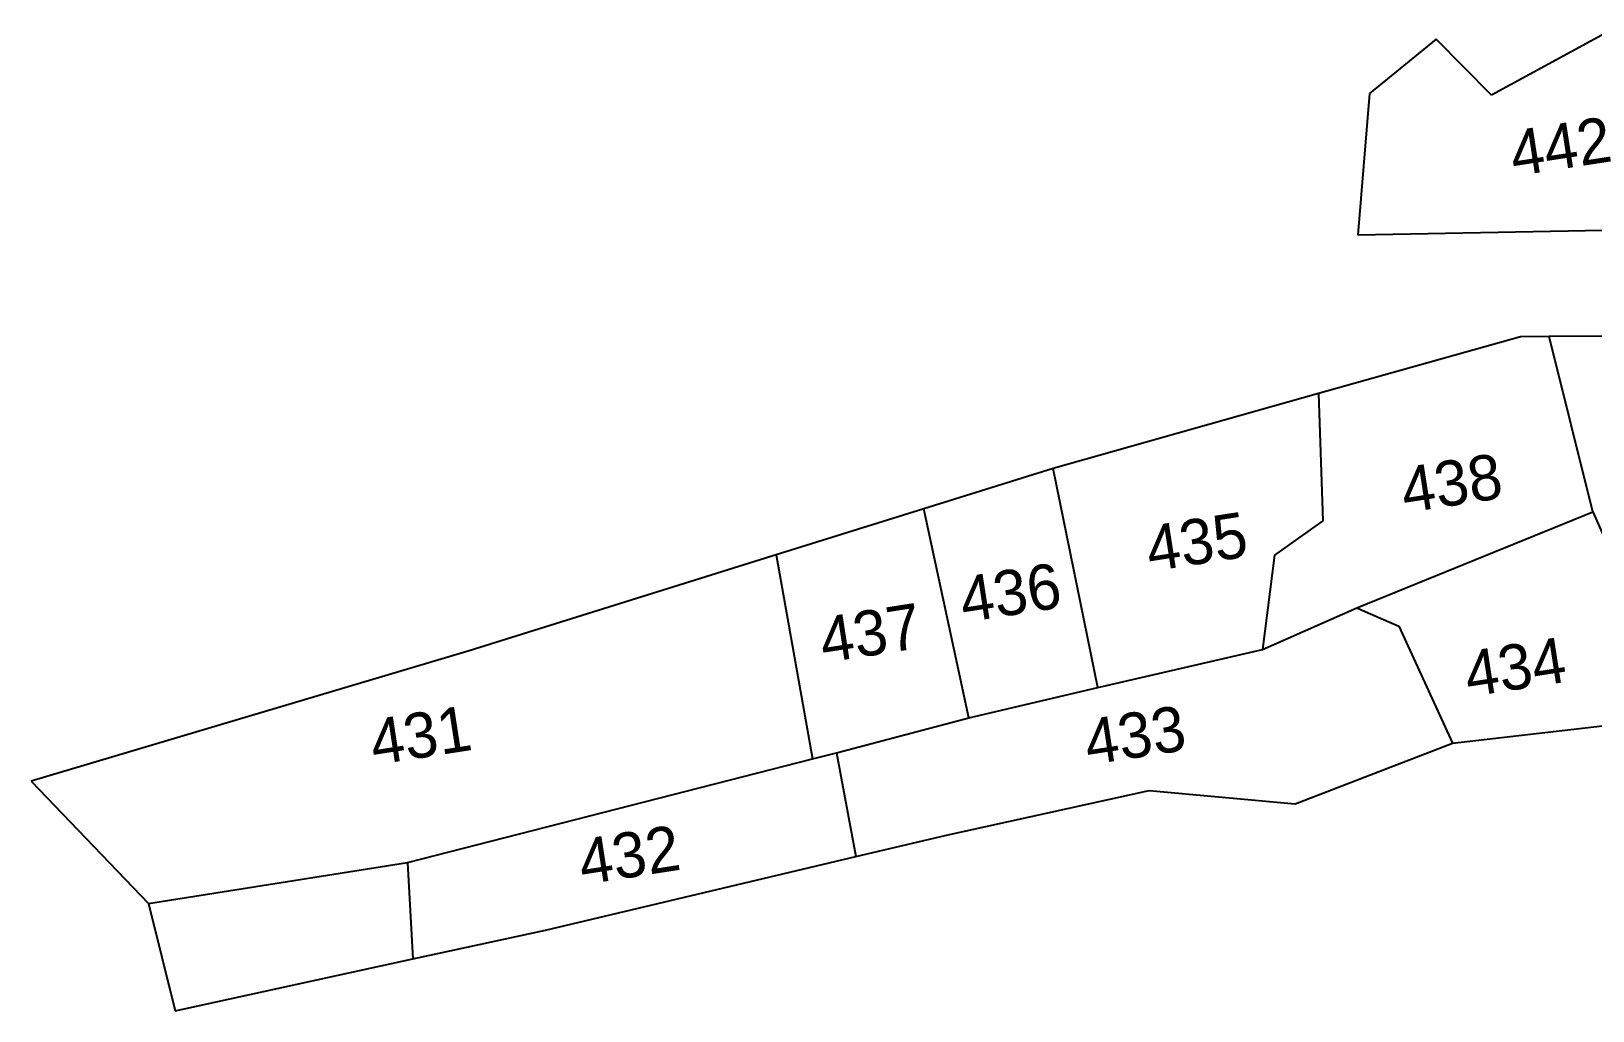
# Model space of a CAD drawing. Header units: metres. Extents: x 288488 to 290462, y 1999122 to 2001536.
# Drawn here: x 288633.6 to 288879.6, y 2000387.9 to 2000542.2 of the extents above; entities that cross this region are included whole.
import ezdxf
from ezdxf.enums import TextEntityAlignment as Align

# ---------------------------------------------------------------- set-up
doc = ezdxf.new("R2010")
doc.units = ezdxf.units.M
doc.header["$MEASUREMENT"] = 0
for name, color, linetype in [('POLY_PARCEL', 6, 'Continuous'), ('TEXT_PARCEL', 7, 'Continuous'), ('V_BOUND_LINE', 7, 'Continuous')]:
    doc.layers.add(name, color=color, linetype=linetype)
doc.styles.add('TEXT_MAP', font='')
doc.styles.get('TEXT_MAP').set_extended_font_data('Kruti Dev 050')

msp = doc.modelspace()

# ---------------------------------------------------------------- linework, layer by layer
at = {"layer": 'POLY_PARCEL'}
for p, q in [((288879.54, 2000466.46), (288872.68, 2000494.05)), ((288836.36, 2000485.07), (288837.02, 2000465.02)), ((288801.59, 2000438.8), (288794.54, 2000473.29)), ((288781.29, 2000434.02), (288774.2, 2000466.93)), ((288842.39, 2000451.3), (288879.54, 2000466.46)), ((288879.54, 2000466.46), (288882.25, 2000460.43)), ((288837.02, 2000465.02), (288829.44, 2000459.64)), ((288750.91, 2000459.65), (288756.64, 2000427.53)), ((288829.44, 2000459.64), (288827.54, 2000444.78)), ((288827.54, 2000444.78), (288842.39, 2000451.3)), ((288842.39, 2000451.3), (288845.36, 2000450.01)), ((288845.36, 2000450.01), (288848.99, 2000448.44)), ((288848.99, 2000448.44), (288857.48, 2000430)), ((288801.59, 2000438.8), (288827.54, 2000444.78)), ((288781.29, 2000434.02), (288801.59, 2000438.8)), ((288760.45, 2000428.51), (288781.29, 2000434.02)), ((288692.87, 2000411.19), (288756.64, 2000427.53)), ((288756.64, 2000427.53), (288760.45, 2000428.51)), ((288760.45, 2000428.51), (288763.45, 2000412.14)), ((288652.05, 2000404.73), (288692.87, 2000411.19)), ((288692.87, 2000411.19), (288693.71, 2000396.01))]:
    msp.add_line(p, q, dxfattribs=at)
at = {"layer": 'V_BOUND_LINE'}
for p, q in [((288891.27, 2000547.12), (288863.6, 2000532.09)), ((288854.89, 2000540.92), (288844.4, 2000532.36)), ((288863.6, 2000532.09), (288854.89, 2000540.92)), ((288844.4, 2000532.36), (288842.57, 2000510.08)), ((288842.57, 2000510.08), (288881.18, 2000510.8)), ((288868.15, 2000494.02), (288836.36, 2000485.07)), ((288872.68, 2000494.05), (288868.15, 2000494.02)), ((288882.05, 2000494.12), (288872.68, 2000494.05)), ((288836.36, 2000485.07), (288794.54, 2000473.29)), ((288794.54, 2000473.29), (288774.2, 2000466.93)), ((288774.2, 2000466.93), (288750.91, 2000459.65)), ((288750.91, 2000459.65), (288702.58, 2000444.54)), ((288702.58, 2000444.54), (288633.58, 2000424.01)), ((288857.48, 2000430), (288883.82, 2000433.07)), ((288832.67, 2000420.47), (288857.48, 2000430)), ((288633.58, 2000424.01), (288652.05, 2000404.73)), ((288777.75, 2000415.53), (288809.65, 2000422.56)), ((288809.65, 2000422.56), (288832.67, 2000420.47)), ((288763.45, 2000412.14), (288777.75, 2000415.53)), ((288714.59, 2000400.54), (288763.45, 2000412.14)), ((288652.05, 2000404.73), (288656.23, 2000387.85)), ((288693.71, 2000396.01), (288714.59, 2000400.54)), ((288656.23, 2000387.85), (288693.71, 2000396.01))]:
    msp.add_line(p, q, dxfattribs=at)

# ---------------------------------------------------------------- texts
at = {"layer": 'TEXT_PARCEL', "style": 'TEXT_MAP'}
for s, p in [('442', (288874.45, 2000524.08)), ('438', (288857.28, 2000471)), ('435', (288817.13, 2000461.77)), ('436', (288787.79, 2000453.75)), ('437', (288765.72, 2000447.39)), ('434', (288867.3, 2000442.03)), ('431', (288694.9, 2000431.29)), ('433', (288807.42, 2000431.29)), ('432', (288727.75, 2000412.43))]:
    msp.add_text(s, height=7.142, rotation=8.8469, dxfattribs=at).set_placement(p, align=Align.MIDDLE)

doc.saveas('drawing.dxf')
